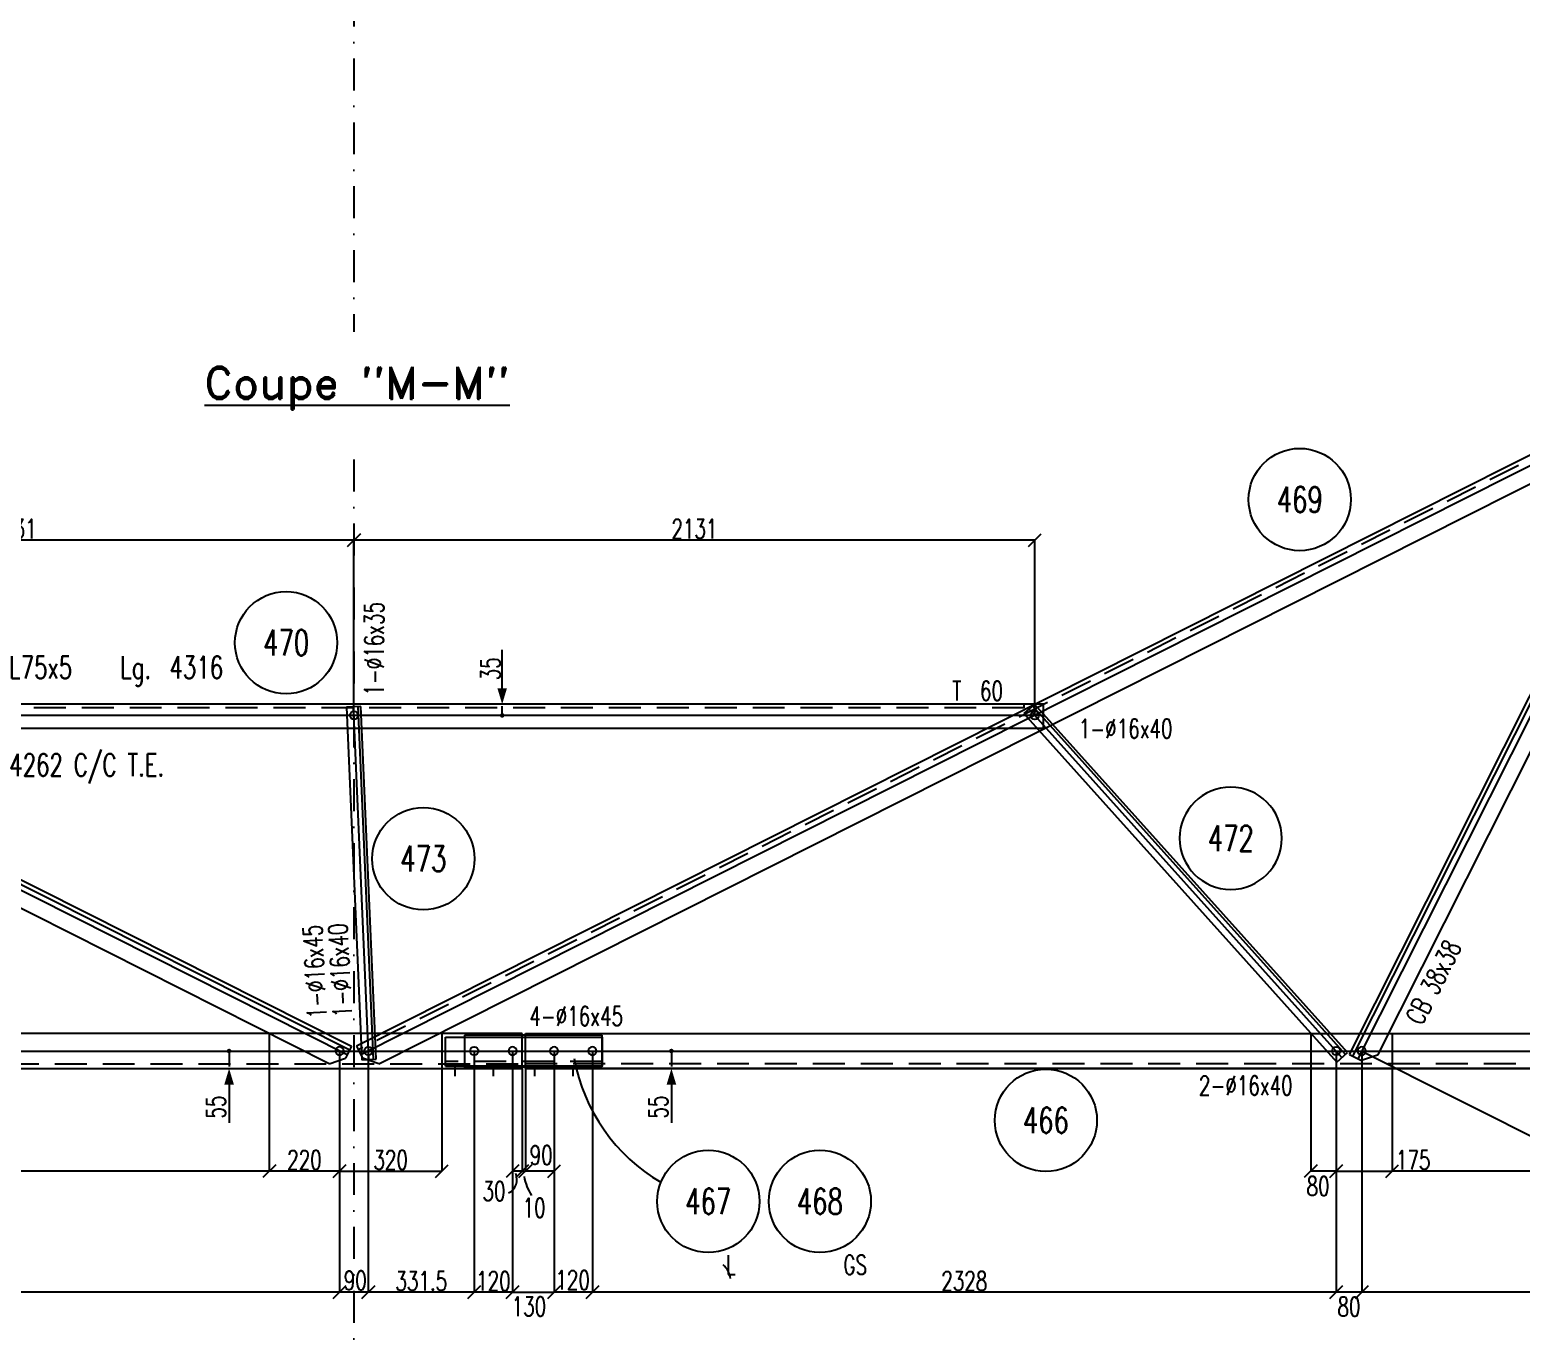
# Model space of a CAD drawing. Extents: x 554281 to 570501, y -61245 to -49765.
# Drawn here: x 559940 to 564608, y -58688 to -54591 of the extents above; entities that cross this region are included whole.
import ezdxf
from ezdxf.enums import TextEntityAlignment as Align

# ---------------------------------------------------------------- set-up
doc = ezdxf.new("R2010")
doc.units = 0
doc.header["$LTSCALE"] = 200
doc.header["$MEASUREMENT"] = 0
doc.linetypes.add('DASHDOT', pattern=[1, 0.5, -0.25, 0, -0.25])
doc.linetypes.add('DASHED', pattern=[0.75, 0.5, -0.25])
doc.layers.get('0').update_dxf_attribs({"linetype": 'CONTINUOUS'})
for name, color, linetype in [('ASSI', 6, 'CONTINUOUS'), ('BOLLINI_1', 7, 'CONTINUOUS'), ('FORI', 2, 'CONTINUOUS'), ('LINEA_ANG', 2, 'CONTINUOUS'), ('LINEE_PIASTRE', 2, 'CONTINUOUS'), ('LM', 7, 'CONTINUOUS'), ('LS', 7, 'CONTINUOUS'), ('MZ', 6, 'DASHDOT'), ('PIASTRE', 5, 'CONTINUOUS'), ('QT_MAL', 7, 'CONTINUOUS'), ('QT_MPR', 7, 'CONTINUOUS'), ('TRAT-Y', 7, 'DASHED')]:
    doc.layers.add(name, color=color, linetype=linetype)
doc.styles.add('QUOTE', font='ROMANS8.SHX', dxfattribs={"width": 0.7})
doc.styles.add('RD', font='ROMAND8.SHX', dxfattribs={"width": 0.7})
doc.styles.add('RQL', font='ROMANS8.SHX', dxfattribs={"width": 0.7})
doc.styles.add('RS', font='ROMANS8.shx', dxfattribs={"width": 0.7})
doc.styles.get("Standard").update_dxf_attribs({"font": 'ROMANS8.SHX', "width": 0.7})
doc.dimstyles.new('FRECCE1', dxfattribs={"dimtxt": 60, "dimasz": 6.66, "dimexe": 0, "dimexo": 0, "dimgap": 1, "dimtad": 1, "dimzin": 0, "dimdsep": 46, "dimtxsty": 'RS', "dimblk1": 'QUOTP', "dimblk2": 'QUOTF', "dimsah": 1, "dimcen": 0, "dimclrd": 2, "dimclre": 2, "dimclrt": 7, "dimadec": 0, "dimazin": 0, "dimtfac": 1, "dimtix": 1, "dimtmove": 2, "dimatfit": 3, "dimldrblk": 'QUOTP', "dimfxl": 1, "dimtolj": 1, "dimtzin": 0, "dimarcsym": 0})
doc.dimstyles.new('TRATTO', dxfattribs={"dimscale": 0, "dimtxt": 60, "dimasz": 40, "dimexe": 0, "dimexo": 0, "dimgap": 5, "dimtad": 1, "dimrnd": 0.5, "dimdsep": 46, "dimtxsty": 'RS', "dimblk1": 'OBLIQUE', "dimblk2": 'OBLIQUE', "dimsah": 1, "dimcen": 0.09, "dimclrd": 2, "dimclre": 2, "dimclrt": 7, "dimadec": 0, "dimazin": 0, "dimtfac": 1, "dimtix": 1, "dimtmove": 2, "dimatfit": 3, "dimfxl": 1, "dimtolj": 1, "dimtzin": 0, "dimarcsym": 0})

# ---------------------------------------------------------------- blocks, each defined once
blk = doc.blocks.new('16')
blk.add_circle((0, 0), 1)
blk = doc.blocks.new('ASSE98')
blk.add_line((0, 0), (1, 0))
at = {"color": 7, "style": 'QUOTE', "width": 0.5, "flags": 1}
for tag, p in [('TI', (1.38308, 6.82731)), ('DI_S', (1.38308, 6.42178)), ('D_S', (1.38308, 6.02092)), ('E_S', (1.38308, 5.68065)), ('NFORI', (1.36454, 5.29792)), ('ALAR', (1.36349, 4.93246)), ('FAM', (1.3775, 4.54645)), ('ALA', (1.38308, 4.19257)), ('DISP2', (1.38308, 3.84971)), ('DISP1', (1.38308, 3.50686)), ('PINZAF', (1.38308, 3.164)), ('PINZAI', (1.38308, 2.82114)), ('TRP', (1.38308, 2.47829)), ('NP', (1.38308, 2.13543)), ('SV', (1.38308, 1.79257)), ('PESO', (1.38308, 1.44971)), ('QUA', (1.38308, 1.10686)), ('LUN', (1.38308, 0.764)), ('PROF', (1.38308, 0.42114)), ('POS', (1.38308, 0.07829))]:
    blk.add_attdef(tag, p, '', height=0.2, dxfattribs=at)
at = {"color": 7, "flags": 1}
for tag, p in [('LAV1', (3.07431, 6.82847)), ('LAV2', (3.07431, 6.49513)), ('LAV3', (3.07431, 6.1618)), ('LAV4', (3.07431, 5.82847)), ('LAV5', (3.07431, 5.49513)), ('LAV6', (3.07431, 5.1618)), ('LAV7', (3.07431, 4.82847)), ('LAV8', (3.07431, 4.49513)), ('LAV9', (3.07431, 4.1618)), ('LAV10', (3.07431, 3.82847))]:
    blk.add_attdef(tag, p, '', height=0.2, dxfattribs=at)
blk = doc.blocks.new('MRKR_98')
blk.add_point((0, 0))
at = {"color": 7, "style": 'QUOTE', "width": 0.5, "flags": 1}
for tag, p in [('TI', (3.73, 6.83)), ('AUX2', (3.71, 4.93)), ('NFORI', (3.72, 5.3)), ('DI_S', (3.73, 6.42)), ('D_S', (3.73, 6.02)), ('E_S', (3.73, 5.68)), ('FAM', (3.73, 4.55)), ('AUX1', (3.73, 4.19)), ('COMMESSA', (3.73, 3.85)), ('MD', (3.73, 3.51)), ('MP', (3.73, 3.16)), ('LARGHEZZA', (3.73, 2.82)), ('SPESSORE', (3.73, 2.48)), ('NP', (3.73, 2.14)), ('SV', (3.73, 1.79)), ('PESO', (3.73, 1.45)), ('QUA', (3.73, 1.11)), ('LUN', (3.73, 0.76)), ('PROF', (3.73, 0.42)), ('POS', (3.73, 0.08))]:
    blk.add_attdef(tag, p, '', height=0.2, dxfattribs=at)
at = {"color": 7, "flags": 1}
for tag, p in [('LAV1', (5.26, 6.88)), ('LAV2', (5.26, 6.55)), ('LAV3', (5.26, 6.21)), ('LAV4', (5.26, 5.88)), ('LAV5', (5.26, 5.55)), ('LAV6', (5.26, 5.21)), ('LAV7', (5.26, 4.88)), ('LAV8', (5.26, 4.55)), ('LAV9', (5.26, 4.21)), ('LAV10', (5.26, 3.88))]:
    blk.add_attdef(tag, p, '', height=0.2, dxfattribs=at)
blk = doc.blocks.new('QUOTP')
at = {"layer": 'ASSI', "color": 2, "const_width": 1.07}
blk.add_lwpolyline([(-0.53, 0, 1), (0.53, 0, 1)], format="xyb", close=True, dxfattribs=at)
blk = doc.blocks.new('QUOTF')
at = {"layer": 'LS', "color": 2}
blk.add_line((7.5, 0), (25.5, 0), dxfattribs=at)
blk.add_solid([(7.5, 2.25), (0, 0), (7.5, -2.25)], dxfattribs=at)
blk = doc.blocks.new('*D14')
at = {"layer": 'QT_MAL', "color": 2, "lineweight": -2, "transparency": 16777216}
blk.add_line((561948, -57792.9), (561948, -57834.6), dxfattribs=at)
at = {"layer": 'QT_MAL', "color": 2, "lineweight": -2, "transparency": 16777216, "xscale": 6.66, "yscale": 6.66, "zscale": 6.66}
for name, p, rotation in [('QUOTP', (561948, -57786.3), 90), ('QUOTF', (561948, -57841.3), 270)]:
    blk.add_blockref(name, p, dxfattribs=dict(at, rotation=rotation))
at = {"layer": 'QT_MAL', "color": 7, "transparency": 16777216, "insert": (561906.9, -57961.7), "char_height": 60, "attachment_point": 5, "rotation": 90, "style": 'RS'}
blk.add_mtext('\\A1;55', dxfattribs=at)
blk = doc.blocks.new('*D31')
at = {"layer": 'QT_MAL', "color": 2, "lineweight": -2, "transparency": 16777216}
blk.add_line((560563.5, -57792.9), (560563.5, -57834.6), dxfattribs=at)
at = {"layer": 'QT_MAL', "color": 2, "lineweight": -2, "transparency": 16777216, "xscale": 6.66, "yscale": 6.66, "zscale": 6.66}
for name, p, rotation in [('QUOTP', (560563.5, -57786.3), 90), ('QUOTF', (560563.5, -57841.3), 270)]:
    blk.add_blockref(name, p, dxfattribs=dict(at, rotation=rotation))
at = {"layer": 'QT_MAL', "color": 7, "transparency": 16777216, "insert": (560522.4, -57961.7), "char_height": 60, "attachment_point": 5, "rotation": 90, "style": 'RS'}
blk.add_mtext('\\A1;55', dxfattribs=at)
blk = doc.blocks.new('_OBLIQUE')
at = {"color": 0, "linetype": 'ByBlock'}
blk.add_line((-0.5, -0.5), (0.5, 0.5), dxfattribs=at)
blk = doc.blocks.new('*D32')
at = {"layer": 'QT_MPR', "color": 2, "lineweight": -2, "transparency": 16777216}
for p, q in [((561330.8, -57786.3), (561330.8, -58541)), ((561450.8, -57786.3), (561450.8, -58541)), ((561450.8, -58541), (561330.8, -58541))]:
    blk.add_line(p, q, dxfattribs=at)
at = {"layer": 'QT_MPR', "color": 2, "lineweight": -2, "transparency": 16777216, "xscale": 40, "yscale": 40, "zscale": 40, "rotation": 180}
blk.add_blockref('_OBLIQUE', (561330.8, -58541), dxfattribs=at)
at = {"layer": 'QT_MPR', "color": 2, "lineweight": -2, "transparency": 16777216, "xscale": 40, "yscale": 40, "zscale": 40}
blk.add_blockref('_OBLIQUE', (561450.8, -58541), dxfattribs=at)
at = {"layer": 'QT_MPR', "color": 7, "transparency": 16777216, "insert": (561390.8, -58506), "char_height": 60, "attachment_point": 5, "style": 'RS'}
blk.add_mtext('\\A1;120', dxfattribs=at)
blk = doc.blocks.new('*D33')
at = {"layer": 'QT_MPR', "color": 2, "lineweight": -2, "transparency": 16777216}
for p, q in [((560999.3, -57786.3), (560999.3, -58541)), ((561330.8, -57786.3), (561330.8, -58541)), ((561330.8, -58541), (560999.3, -58541))]:
    blk.add_line(p, q, dxfattribs=at)
at = {"layer": 'QT_MPR', "color": 2, "lineweight": -2, "transparency": 16777216, "xscale": 40, "yscale": 40, "zscale": 40, "rotation": 180}
blk.add_blockref('_OBLIQUE', (560999.3, -58541), dxfattribs=at)
at = {"layer": 'QT_MPR', "color": 2, "lineweight": -2, "transparency": 16777216, "xscale": 40, "yscale": 40, "zscale": 40}
blk.add_blockref('_OBLIQUE', (561330.8, -58541), dxfattribs=at)
at = {"layer": 'QT_MPR', "color": 7, "transparency": 16777216, "insert": (561165.1, -58506), "char_height": 60, "attachment_point": 5, "style": 'RS'}
blk.add_mtext('\\A1;331.5', dxfattribs=at)
blk = doc.blocks.new('*D34')
at = {"layer": 'QT_MPR', "color": 2, "lineweight": -2, "transparency": 16777216}
for p, q in [((560909.3, -57786.3), (560909.3, -58541)), ((560999.3, -57786.3), (560999.3, -58541)), ((560999.3, -58541), (560909.3, -58541))]:
    blk.add_line(p, q, dxfattribs=at)
at = {"layer": 'QT_MPR', "color": 2, "lineweight": -2, "transparency": 16777216, "xscale": 40, "yscale": 40, "zscale": 40, "rotation": 180}
blk.add_blockref('_OBLIQUE', (560909.3, -58541), dxfattribs=at)
at = {"layer": 'QT_MPR', "color": 2, "lineweight": -2, "transparency": 16777216, "xscale": 40, "yscale": 40, "zscale": 40}
blk.add_blockref('_OBLIQUE', (560999.3, -58541), dxfattribs=at)
at = {"layer": 'QT_MPR', "color": 7, "transparency": 16777216, "insert": (560958.4, -58503.9), "char_height": 60, "attachment_point": 5, "style": 'RS'}
blk.add_mtext('\\A1;90', dxfattribs=at)
blk = doc.blocks.new('*D35')
at = {"layer": 'QT_MPR', "color": 2, "lineweight": -2, "transparency": 16777216}
for p, q in [((557879.7, -57786.3), (557879.7, -58541)), ((560909.3, -57786.3), (560909.3, -58541)), ((560909.3, -58541), (557879.7, -58541))]:
    blk.add_line(p, q, dxfattribs=at)
at = {"layer": 'QT_MPR', "color": 2, "lineweight": -2, "transparency": 16777216, "xscale": 40, "yscale": 40, "zscale": 40, "rotation": 180}
blk.add_blockref('_OBLIQUE', (557879.7, -58541), dxfattribs=at)
at = {"layer": 'QT_MPR', "color": 2, "lineweight": -2, "transparency": 16777216, "xscale": 40, "yscale": 40, "zscale": 40}
blk.add_blockref('_OBLIQUE', (560909.3, -58541), dxfattribs=at)
at = {"layer": 'QT_MPR', "color": 7, "transparency": 16777216, "insert": (559394.5, -58506), "char_height": 60, "attachment_point": 5, "style": 'RS'}
blk.add_mtext('\\A1;3029.5', dxfattribs=at)
blk = doc.blocks.new('*D37')
at = {"layer": 'QT_MPR', "color": 2, "lineweight": -2, "transparency": 16777216}
for p, q in [((561450.8, -57786.3), (561450.8, -58162.1)), ((561480.8, -57841.3), (561480.8, -58162.1)), ((561480.8, -58162.1), (561450.8, -58162.1))]:
    blk.add_line(p, q, dxfattribs=at)
at = {"layer": 'QT_MPR', "color": 2, "lineweight": -2, "transparency": 16777216, "xscale": 40, "yscale": 40, "zscale": 40, "rotation": 180}
blk.add_blockref('_OBLIQUE', (561450.8, -58162.1), dxfattribs=at)
at = {"layer": 'QT_MPR', "color": 2, "lineweight": -2, "transparency": 16777216, "xscale": 40, "yscale": 40, "zscale": 40}
blk.add_blockref('_OBLIQUE', (561480.8, -58162.1), dxfattribs=at)
at = {"layer": 'QT_MPR', "color": 7, "transparency": 16777216, "insert": (561392.6, -58224.8), "char_height": 60, "attachment_point": 5, "style": 'RS'}
blk.add_mtext('\\A1;30', dxfattribs=at)
blk = doc.blocks.new('*D39')
at = {"layer": 'QT_MPR', "color": 2, "lineweight": -2, "transparency": 16777216}
for p, q in [((564109, -57786.3), (564109, -58541)), ((567208.4, -57786.3), (567208.4, -58541)), ((567208.4, -58541), (564109, -58541))]:
    blk.add_line(p, q, dxfattribs=at)
at = {"layer": 'QT_MPR', "color": 2, "lineweight": -2, "transparency": 16777216, "xscale": 40, "yscale": 40, "zscale": 40, "rotation": 180}
blk.add_blockref('_OBLIQUE', (564109, -58541), dxfattribs=at)
at = {"layer": 'QT_MPR', "color": 2, "lineweight": -2, "transparency": 16777216, "xscale": 40, "yscale": 40, "zscale": 40}
blk.add_blockref('_OBLIQUE', (567208.4, -58541), dxfattribs=at)
at = {"layer": 'QT_MPR', "color": 7, "transparency": 16777216, "insert": (565658.7, -58506), "char_height": 60, "attachment_point": 5, "style": 'RS'}
blk.add_mtext('\\A1;3099.5', dxfattribs=at)
blk = doc.blocks.new('*D40')
at = {"layer": 'QT_MPR', "color": 2, "lineweight": -2, "transparency": 16777216}
for p, q in [((564029, -57786.3), (564029, -58541)), ((564109, -57786.3), (564109, -58541)), ((564109, -58541), (564029, -58541))]:
    blk.add_line(p, q, dxfattribs=at)
at = {"layer": 'QT_MPR', "color": 2, "lineweight": -2, "transparency": 16777216, "xscale": 40, "yscale": 40, "zscale": 40, "rotation": 180}
blk.add_blockref('_OBLIQUE', (564029, -58541), dxfattribs=at)
at = {"layer": 'QT_MPR', "color": 2, "lineweight": -2, "transparency": 16777216, "xscale": 40, "yscale": 40, "zscale": 40}
blk.add_blockref('_OBLIQUE', (564109, -58541), dxfattribs=at)
at = {"layer": 'QT_MPR', "color": 7, "transparency": 16777216, "insert": (564069, -58586.2), "char_height": 60, "attachment_point": 5, "style": 'RS'}
blk.add_mtext('\\A1;80', dxfattribs=at)
blk = doc.blocks.new('*D41')
at = {"layer": 'QT_MPR', "color": 2, "lineweight": -2, "transparency": 16777216}
for p, q in [((561700.8, -57786.3), (561700.8, -58541)), ((564029, -57786.3), (564029, -58541)), ((564029, -58541), (561700.8, -58541))]:
    blk.add_line(p, q, dxfattribs=at)
at = {"layer": 'QT_MPR', "color": 2, "lineweight": -2, "transparency": 16777216, "xscale": 40, "yscale": 40, "zscale": 40, "rotation": 180}
blk.add_blockref('_OBLIQUE', (561700.8, -58541), dxfattribs=at)
at = {"layer": 'QT_MPR', "color": 2, "lineweight": -2, "transparency": 16777216, "xscale": 40, "yscale": 40, "zscale": 40}
blk.add_blockref('_OBLIQUE', (564029, -58541), dxfattribs=at)
at = {"layer": 'QT_MPR', "color": 7, "transparency": 16777216, "insert": (562864.9, -58506), "char_height": 60, "attachment_point": 5, "style": 'RS'}
blk.add_mtext('\\A1;2328', dxfattribs=at)
blk = doc.blocks.new('*D42')
at = {"layer": 'QT_MPR', "color": 2, "lineweight": -2, "transparency": 16777216}
for p, q in [((561580.8, -57786.3), (561580.8, -58541)), ((561700.8, -57786.3), (561700.8, -58541)), ((561700.8, -58541), (561580.8, -58541))]:
    blk.add_line(p, q, dxfattribs=at)
at = {"layer": 'QT_MPR', "color": 2, "lineweight": -2, "transparency": 16777216, "xscale": 40, "yscale": 40, "zscale": 40, "rotation": 180}
blk.add_blockref('_OBLIQUE', (561580.8, -58541), dxfattribs=at)
at = {"layer": 'QT_MPR', "color": 2, "lineweight": -2, "transparency": 16777216, "xscale": 40, "yscale": 40, "zscale": 40}
blk.add_blockref('_OBLIQUE', (561700.8, -58541), dxfattribs=at)
at = {"layer": 'QT_MPR', "color": 7, "transparency": 16777216, "insert": (561639, -58502.9), "char_height": 60, "attachment_point": 5, "style": 'RS'}
blk.add_mtext('\\A1;120', dxfattribs=at)
blk = doc.blocks.new('*D44')
at = {"layer": 'QT_MPR', "color": 2, "lineweight": -2, "transparency": 16777216}
for p, q in [((561580.8, -57786.3), (561580.8, -58162.1)), ((561490.8, -57841.3), (561490.8, -58162.1)), ((561580.8, -58162.1), (561490.8, -58162.1))]:
    blk.add_line(p, q, dxfattribs=at)
at = {"layer": 'QT_MPR', "color": 2, "lineweight": -2, "transparency": 16777216, "xscale": 40, "yscale": 40, "zscale": 40, "rotation": 180}
blk.add_blockref('_OBLIQUE', (561490.8, -58162.1), dxfattribs=at)
at = {"layer": 'QT_MPR', "color": 2, "lineweight": -2, "transparency": 16777216, "xscale": 40, "yscale": 40, "zscale": 40}
blk.add_blockref('_OBLIQUE', (561580.8, -58162.1), dxfattribs=at)
at = {"layer": 'QT_MPR', "color": 7, "transparency": 16777216, "insert": (561540.4, -58111.8), "char_height": 60, "attachment_point": 5, "style": 'RS'}
blk.add_mtext('\\A1;90', dxfattribs=at)
blk = doc.blocks.new('*D55')
at = {"layer": 'LS', "color": 2, "lineweight": -2, "transparency": 16777216}
for p, q in [((561480.8, -57841.3), (561480.8, -58162.1)), ((561490.8, -57841.3), (561490.8, -58162.1)), ((561480.8, -58162.1), (561490.8, -58162.1))]:
    blk.add_line(p, q, dxfattribs=at)
at = {"layer": 'LS', "color": 2, "lineweight": -2, "transparency": 16777216, "xscale": 40, "yscale": 40, "zscale": 40, "rotation": 180}
blk.add_blockref('_OBLIQUE', (561480.8, -58162.1), dxfattribs=at)
at = {"layer": 'LS', "color": 2, "lineweight": -2, "transparency": 16777216, "xscale": 40, "yscale": 40, "zscale": 40}
blk.add_blockref('_OBLIQUE', (561490.8, -58162.1), dxfattribs=at)
at = {"layer": 'LS', "color": 7, "transparency": 16777216, "insert": (561518.2, -58276.8), "char_height": 60, "attachment_point": 5, "style": 'RS'}
blk.add_mtext('\\A1;10', dxfattribs=at)
blk = doc.blocks.new('*D56')
at = {"layer": 'LS', "color": 2, "lineweight": -2, "transparency": 16777216}
for p, q in [((561450.8, -57786.3), (561450.8, -58541)), ((561580.8, -57786.3), (561580.8, -58541)), ((561450.8, -58541), (561580.8, -58541))]:
    blk.add_line(p, q, dxfattribs=at)
at = {"layer": 'LS', "color": 2, "lineweight": -2, "transparency": 16777216, "xscale": 40, "yscale": 40, "zscale": 40, "rotation": 180}
blk.add_blockref('_OBLIQUE', (561450.8, -58541), dxfattribs=at)
at = {"layer": 'LS', "color": 2, "lineweight": -2, "transparency": 16777216, "xscale": 40, "yscale": 40, "zscale": 40}
blk.add_blockref('_OBLIQUE', (561580.8, -58541), dxfattribs=at)
at = {"layer": 'LS', "color": 7, "transparency": 16777216, "insert": (561501.9, -58585.8), "char_height": 60, "attachment_point": 5, "style": 'RS'}
blk.add_mtext('\\A1;130', dxfattribs=at)
blk = doc.blocks.new('*D71')
at = {"layer": 'QT_MPR', "color": 2, "lineweight": -2, "transparency": 16777216}
for p, q in [((565179.9, -55703.8), (565808.4, -56020.2)), ((565808.4, -56020.2), (564755.4, -58111.7)), ((564109, -57786.3), (564755.4, -58111.7))]:
    blk.add_line(p, q, dxfattribs=at)
at = {"layer": 'QT_MPR', "color": 2, "lineweight": -2, "transparency": 16777216, "xscale": 40, "yscale": 40, "zscale": 40}
for p, rotation in [((565808.4, -56020.2), 63.27508851931593), ((564755.4, -58111.7), 243.2750885193159)]:
    blk.add_blockref('_OBLIQUE', p, dxfattribs=dict(at, rotation=rotation))
at = {"layer": 'QT_MPR', "color": 7, "transparency": 16777216, "insert": (565250.7, -57050.2), "char_height": 60, "attachment_point": 5, "rotation": 63.2751, "style": 'RS'}
blk.add_mtext('\\A1;2341.5', dxfattribs=at)
blk = doc.blocks.new('xxx')
blk.add_circle((0, 0), 8)
at = {"color": 3, "style": 'RQL', "width": 0.7}
blk.add_attdef('POS', text='', height=4, dxfattribs=at).set_placement((0, 0), align=Align.MIDDLE)
at = {"color": 3, "style": 'RQL', "width": 0.7, "flags": 1}
blk.add_attdef('POS1', (-0.39, -5.42), '', height=2, dxfattribs=at)
at = {"style": 'RQL', "width": 0.7, "flags": 1}
blk.add_attdef('TIPO', (-0.39, -8.66), '', height=2, dxfattribs=at)
blk = doc.blocks.new('*D98')
at = {"layer": 'LS', "color": 2, "lineweight": -2, "transparency": 16777216}
for p, q in [((560689.4, -57731.3), (560689.4, -58162.1)), ((560909.3, -57786.3), (560909.3, -58162.1)), ((560909.3, -58162.1), (560689.4, -58162.1))]:
    blk.add_line(p, q, dxfattribs=at)
at = {"layer": 'LS', "color": 2, "lineweight": -2, "transparency": 16777216, "xscale": 40, "yscale": 40, "zscale": 40, "rotation": 180}
blk.add_blockref('_OBLIQUE', (560689.4, -58162.1), dxfattribs=at)
at = {"layer": 'LS', "color": 2, "lineweight": -2, "transparency": 16777216, "xscale": 40, "yscale": 40, "zscale": 40}
blk.add_blockref('_OBLIQUE', (560909.3, -58162.1), dxfattribs=at)
at = {"layer": 'LS', "color": 7, "transparency": 16777216, "insert": (560799.4, -58127.1), "char_height": 60, "attachment_point": 5, "style": 'RS'}
blk.add_mtext('\\A1;220', dxfattribs=at)
blk = doc.blocks.new('*D99')
at = {"layer": 'LS', "color": 2, "lineweight": -2, "transparency": 16777216}
for p, q in [((561229.3, -57731.3), (561229.3, -58162.1)), ((560909.3, -57786.3), (560909.3, -58162.1)), ((560909.3, -58162.1), (561229.3, -58162.1))]:
    blk.add_line(p, q, dxfattribs=at)
at = {"layer": 'LS', "color": 2, "lineweight": -2, "transparency": 16777216, "xscale": 40, "yscale": 40, "zscale": 40, "rotation": 180}
blk.add_blockref('_OBLIQUE', (560909.3, -58162.1), dxfattribs=at)
at = {"layer": 'LS', "color": 2, "lineweight": -2, "transparency": 16777216, "xscale": 40, "yscale": 40, "zscale": 40}
blk.add_blockref('_OBLIQUE', (561229.3, -58162.1), dxfattribs=at)
at = {"layer": 'LS', "color": 7, "transparency": 16777216, "insert": (561069.3, -58127.1), "char_height": 60, "attachment_point": 5, "style": 'RS'}
blk.add_mtext('\\A1;320', dxfattribs=at)
blk = doc.blocks.new('*D100')
at = {"layer": 'LS', "color": 2, "lineweight": -2, "transparency": 16777216}
for p, q in [((563949, -57731.3), (563949, -58162.1)), ((564029, -57786.3), (564029, -58162.1)), ((564029, -58162.1), (563949, -58162.1))]:
    blk.add_line(p, q, dxfattribs=at)
at = {"layer": 'LS', "color": 2, "lineweight": -2, "transparency": 16777216, "xscale": 40, "yscale": 40, "zscale": 40, "rotation": 180}
blk.add_blockref('_OBLIQUE', (563949, -58162.1), dxfattribs=at)
at = {"layer": 'LS', "color": 2, "lineweight": -2, "transparency": 16777216, "xscale": 40, "yscale": 40, "zscale": 40}
blk.add_blockref('_OBLIQUE', (564029, -58162.1), dxfattribs=at)
at = {"layer": 'LS', "color": 7, "transparency": 16777216, "insert": (563972.2, -58208.8), "char_height": 60, "attachment_point": 5, "style": 'RS'}
blk.add_mtext('\\A1;80', dxfattribs=at)
blk = doc.blocks.new('*D101')
at = {"layer": 'LS', "color": 2, "lineweight": -2, "transparency": 16777216}
for p, q in [((564204.2, -57731.3), (564204.2, -58162.1)), ((564029, -57786.3), (564029, -58162.1)), ((564029, -58162.1), (564204.2, -58162.1))]:
    blk.add_line(p, q, dxfattribs=at)
at = {"layer": 'LS', "color": 2, "lineweight": -2, "transparency": 16777216, "xscale": 40, "yscale": 40, "zscale": 40, "rotation": 180}
blk.add_blockref('_OBLIQUE', (564029, -58162.1), dxfattribs=at)
at = {"layer": 'LS', "color": 2, "lineweight": -2, "transparency": 16777216, "xscale": 40, "yscale": 40, "zscale": 40}
blk.add_blockref('_OBLIQUE', (564204.2, -58162.1), dxfattribs=at)
at = {"layer": 'LS', "color": 7, "transparency": 16777216, "insert": (564269.9, -58127.1), "char_height": 60, "attachment_point": 5, "style": 'RS'}
blk.add_mtext('\\A1;175', dxfattribs=at)
blk = doc.blocks.new('*D117')
at = {"layer": 'QT_MPR', "color": 2, "lineweight": -2, "transparency": 16777216}
for p, q in [((560954.3, -56736), (560954.3, -56187.5)), ((563085.4, -56187.5), (560954.3, -56187.5)), ((563085.4, -56736), (563085.4, -56187.5))]:
    blk.add_line(p, q, dxfattribs=at)
at = {"layer": 'QT_MPR', "color": 2, "lineweight": -2, "transparency": 16777216, "xscale": 40, "yscale": 40, "zscale": 40, "rotation": 180}
blk.add_blockref('_OBLIQUE', (560954.3, -56187.5), dxfattribs=at)
at = {"layer": 'QT_MPR', "color": 2, "lineweight": -2, "transparency": 16777216, "xscale": 40, "yscale": 40, "zscale": 40}
blk.add_blockref('_OBLIQUE', (563085.4, -56187.5), dxfattribs=at)
at = {"layer": 'QT_MPR', "color": 7, "transparency": 16777216, "insert": (562019.9, -56152.5), "char_height": 60, "attachment_point": 5, "style": 'RS'}
blk.add_mtext('\\A1;2131', dxfattribs=at)
blk = doc.blocks.new('*D118')
at = {"layer": 'QT_MPR', "color": 2, "lineweight": -2, "transparency": 16777216}
for p, q in [((558823.3, -56736), (558823.3, -56187.5)), ((560954.3, -56187.5), (558823.3, -56187.5)), ((560954.3, -56736), (560954.3, -56187.5))]:
    blk.add_line(p, q, dxfattribs=at)
at = {"layer": 'QT_MPR', "color": 2, "lineweight": -2, "transparency": 16777216, "xscale": 40, "yscale": 40, "zscale": 40, "rotation": 180}
blk.add_blockref('_OBLIQUE', (558823.3, -56187.5), dxfattribs=at)
at = {"layer": 'QT_MPR', "color": 2, "lineweight": -2, "transparency": 16777216, "xscale": 40, "yscale": 40, "zscale": 40}
blk.add_blockref('_OBLIQUE', (560954.3, -56187.5), dxfattribs=at)
at = {"layer": 'QT_MPR', "color": 7, "transparency": 16777216, "insert": (559888.8, -56152.5), "char_height": 60, "attachment_point": 5, "style": 'RS'}
blk.add_mtext('\\A1;2131', dxfattribs=at)
blk = doc.blocks.new('*D119')
at = {"layer": 'QT_MAL', "color": 2, "lineweight": -2, "transparency": 16777216}
blk.add_line((561418.3, -56729.3), (561418.3, -56707.6), dxfattribs=at)
at = {"layer": 'QT_MAL', "color": 2, "lineweight": -2, "transparency": 16777216, "xscale": 6.66, "yscale": 6.66, "zscale": 6.66}
for name, p, rotation in [('QUOTF', (561418.3, -56701), 90), ('QUOTP', (561418.3, -56736), 270)]:
    blk.add_blockref(name, p, dxfattribs=dict(at, rotation=rotation))
at = {"layer": 'QT_MAL', "color": 7, "transparency": 16777216, "insert": (561381.9, -56590.4), "char_height": 60, "attachment_point": 5, "rotation": 90, "style": 'RS'}
blk.add_mtext('\\A1;35', dxfattribs=at)
blk = doc.blocks.new('bull')
at = {"style": 'RS', "width": 0.7, "flags": 1}
for tag, p in [('NN', (-12.25, 0)), ('DIAMETRO', (0, -4.86)), ('SERRAGGIO', (0, -9.71)), ('LUNGHEZZA', (0, -14.57)), ('NB', (0, -19.43)), ('TIPO', (0, -24.12)), ('EL', (-0.14, -29))]:
    blk.add_attdef(tag, p, '', height=3, dxfattribs=at)
at = {"style": 'RS', "width": 0.7}
blk.add_attdef('BULLONE', (0, 0), '', height=3, dxfattribs=at)

msp = doc.modelspace()

# ---------------------------------------------------------------- linework, layer by layer
at = {"layer": 'LINEA_ANG'}
for p, q in [((564070.074, -57796.884), (567247.706, -51485.703)), ((567302.071, -51555.62), (564158.617, -57798.92)), ((554635.616, -54593.9), (560946.797, -57771.533)), ((567273.058, -54593.9), (560961.877, -57771.533)), ((560876.88, -57825.898), (554633.58, -54682.443)), ((561031.794, -57825.898), (567275.094, -54682.443)), ((563112.377, -56700.954), (558796.377, -56700.954)), ((560976.171, -56708.263), (560931.213, -56710.189)), ((560931.213, -56710.189), (560978.513, -57814.177)), ((561023.471, -57812.25), (560976.171, -56708.263)), ((563084.405, -56700.457), (563050.93, -56730.531)), ((563052.377, -56712.454), (563052.377, -56700.954)), ((564064.165, -57790.973), (563084.405, -56700.457)), ((563112.377, -56775.954), (563112.377, -56700.954)), ((563050.93, -56730.531), (564030.691, -57821.047)), ((558796.377, -56775.954), (563112.377, -56775.954)), ((561480.833, -57731.26), (554712.833, -57731.26)), ((561240.833, -57833.26), (561240.833, -57743.26)), ((561240.833, -57743.26), (561730.833, -57743.26)), ((561480.833, -57841.26), (561480.833, -57731.26)), ((561490.833, -57841.26), (561490.833, -57731.26)), ((561490.833, -57731.26), (567195.833, -57731.26)), ((561730.833, -57743.26), (561730.833, -57833.26)), ((560946.797, -57771.533), (560927.909, -57809.046)), ((560961.877, -57771.533), (560980.764, -57809.046)), ((564030.691, -57821.047), (564064.165, -57790.973)), ((560876.88, -57825.898), (560927.909, -57809.046)), ((560978.513, -57814.177), (561023.471, -57812.25)), ((561031.794, -57825.898), (560980.764, -57809.046)), ((561730.833, -57833.26), (561240.833, -57833.26)), ((564070.074, -57796.884), (564107.587, -57815.772)), ((564158.617, -57798.92), (564107.587, -57815.772)), ((554617.833, -57841.26), (561480.833, -57841.26)), ((567290.833, -57841.26), (561490.833, -57841.26))]:
    msp.add_line(p, q, dxfattribs=at)
at = {"layer": 'LINEA_ANG', "color": 2}
for p, q in [((564081.239, -57802.505), (567258.871, -51491.324)), ((554629.994, -54605.065), (560941.176, -57782.697)), ((561014.979, -57812.614), (560967.679, -56708.627)), ((564057.842, -57796.653), (563078.082, -56706.137))]:
    msp.add_line(p, q, dxfattribs=at)
at = {"layer": 'LINEE_PIASTRE'}
for p, q in [((561730.833, -57736.26), (561300.833, -57736.26)), ((561300.833, -57736.26), (561300.833, -57836.26)), ((561730.833, -57836.26), (561730.833, -57736.26)), ((561300.833, -57836.26), (561730.833, -57836.26))]:
    msp.add_line(p, q, dxfattribs=at)
at = {"layer": 'LS', "color": 6}
for p, q in [((557376.947, -57786.26), (567208.407, -57786.26)), ((561270.833, -57865.26), (561270.833, -57833.26)), ((561390.833, -57865.26), (561390.833, -57833.26)), ((561520.833, -57865.26), (561520.833, -57833.26)), ((561640.833, -57865.26), (561640.833, -57833.26))]:
    msp.add_line(p, q, dxfattribs=at)
at = {"layer": 'LS', "color": 2}
for p, q in [((560689.416, -58162.057), (557969.651, -58162.057)), ((567076.034, -58162.057), (564204.183, -58162.057))]:
    msp.add_line(p, q, dxfattribs=at)
at = {"layer": 'LS', "color": 6}
for centre, radius, start, end in [((562198.4, -57709.84), 563.468, 190.24501, 239.815596), ((561417.762, -58188.2), 46.835, 295.820588, 23.637569), ((561654.563, -58147.351), 170.752, 190.825296, 212.226351), ((562059.14, -58509.93), 74.939, 9.12939, 47.162305)]:
    msp.add_arc(centre, radius, start, end, dxfattribs=at)
at = {"layer": 'MZ'}
for p, q in [((560954.337, -50278.094), (560954.337, -55535.394)), ((560954.337, -55935.641), (560954.337, -59766.31))]:
    msp.add_line(p, q, dxfattribs=at)
at = {"layer": 'TRAT-Y'}
for p, q in [((567278.679, -54605.065), (560967.498, -57782.697)), ((563052.377, -56712.454), (558796.377, -56712.454)), ((554617.833, -57826.26), (561480.833, -57826.26)), ((561730.833, -57819.26), (561240.833, -57819.26)), ((567290.833, -57826.26), (561490.833, -57826.26))]:
    msp.add_line(p, q, dxfattribs=at)

# ---------------------------------------------------------------- block references
at = {"layer": 'ASSI'}
ref = msp.add_blockref('ASSE98', (567274.501, -51499.194), dxfattribs=dict(at, xscale=7065.999999999999, zscale=7065.999999999999, rotation=243.2750885193159))
ref.add_attrib('PROF', 'L80x6', (565604.747, -54563.136), dxfattribs={"layer": '0', "color": 2, "height": 70, "rotation": 63.275089, "style": 'QUOTE', "width": 0.7})
ref.add_attrib('LUN', '7066', (565828.851, -54118.036), dxfattribs={"layer": '0', "color": 2, "height": 70, "rotation": 63.275089, "style": 'QUOTE', "width": 0.7})
ref.add_attrib('PESO', '7012 C/C T.E.', (565881.631, -54702.545), dxfattribs={"layer": '0', "color": 2, "height": 70, "rotation": 63.275089, "style": 'QUOTE', "width": 0.7})
ref.add_attrib('SV', 'Lg.', (565759.536, -54255.705), dxfattribs={"layer": '0', "color": 2, "height": 70, "rotation": 63.275089, "style": 'QUOTE', "width": 0.7})
ref.add_attrib('LAV1', 'CB 38x38', (567064.046, -52179.346), dxfattribs={"layer": '0', "color": 7, "height": 60, "rotation": 63.275089, "width": 0.7})
ref.add_attrib('LAV2', 'CB 38x38', (564297.292, -57708.971), dxfattribs={"layer": '0', "color": 7, "height": 60, "rotation": 63.275089, "width": 0.7})
for p, xscale, zscale, rotation in [((560933.306, -57798.328), 7065.999999999999, 7065.999999999999, 153.2750885193171), ((567286.549, -54620.695), 7065.999999999999, 7065.999999999999, 206.7249114806829), ((561000.493, -57813.235), 1105, 1105, 92.45331810973303)]:
    msp.add_blockref('ASSE98', p, dxfattribs=dict(at, xscale=xscale, zscale=zscale, rotation=rotation))
ref = msp.add_blockref('ASSE98', (563112.377, -56735.954), dxfattribs=dict(at, xscale=4316, rotation=180))
ref.add_attrib('PROF', 'L75x5', (559875.377, -56620.954), dxfattribs={"layer": '0', "color": 2, "height": 70, "style": 'QUOTE', "width": 0.7})
ref.add_attrib('LUN', '4316', (560376.977, -56620.954), dxfattribs={"layer": '0', "color": 2, "height": 70, "style": 'QUOTE', "width": 0.7})
ref.add_attrib('PESO', '4262 C/C T.E.', (559875.377, -56925.954), dxfattribs={"layer": '0', "color": 2, "height": 70, "style": 'QUOTE', "width": 0.7})
ref.add_attrib('SV', 'Lg.', (560222.844, -56620.954), dxfattribs={"layer": '0', "color": 2, "height": 70, "style": 'QUOTE', "width": 0.7})
ref.add_attrib('LAV1', 'T  60', (562827.437, -56689.01), dxfattribs={"layer": '0', "color": 254, "height": 60, "width": 0.7})
at = {"layer": 'ASSI', "xscale": 1466, "rotation": 131.9377054392983}
msp.add_blockref('ASSE98', (564047.056, -57806.344), dxfattribs=at)
at = {"layer": 'ASSI'}
for p, xscale in [((561240.833, -57833.26), 490), ((554617.833, -57841.26), 6863), ((561490.833, -57841.26), 5800)]:
    msp.add_blockref('ASSE98', p, dxfattribs=dict(at, xscale=xscale))
at = {"layer": 'BOLLINI_1'}
for p, xscale, yscale, zscale, values in [((563914.862, -56060.653), 20, 20, 20, {'POS': '469'}), ((560741.906, -56508.788), 20, 20, 20, {'POS': '470'}), ((561171.527, -57184.677), 20, 20, 20, {'POS': '473'}), ((563120.174, -58003.295), 19.99950000006855, 19.99950000006855, 19.99950000006855, {'POS': '466'}), ((562063.423, -58256.903), 20, 20, 20, {'POS': '467'}), ((562412.74, -58256.903), 20, 20, 20, {'POS': '468'})]:
    msp.add_blockref('xxx', p, dxfattribs=dict(at, xscale=xscale, yscale=yscale, zscale=zscale)).add_auto_attribs(values)
ref = msp.add_blockref('xxx', (563698.781, -57120.507), dxfattribs=dict(at, xscale=-19.99950000006855, yscale=19.99950000006855, zscale=19.99950000006855))
ref.add_attrib('POS', '472', dxfattribs={"layer": '0', "color": 3, "height": 79.998, "style": 'RQL', "width": 0.7}).set_placement((563698.781, -57120.507), align=Align.MIDDLE)
at = {"layer": 'FORI', "yscale": 13, "zscale": 13}
for p, xscale in [((560954.337, -56735.954), 13), ((563085.377, -56735.954), 13), ((560909.337, -57786.26), -13), ((560999.337, -57786.26), 13), ((561330.833, -57786.26), 13), ((561450.833, -57786.26), -13), ((561580.833, -57786.26), -13), ((561700.833, -57786.26), -13)]:
    msp.add_blockref('16', p, dxfattribs=dict(at, xscale=xscale))
for p, xscale, rotation in [((564029.011, -57786.26), 13, 1.371071456999986), ((564109.011, -57786.26), -13, 89.9999999999988)]:
    msp.add_blockref('16', p, dxfattribs=dict(at, xscale=xscale, rotation=rotation))
at = {"layer": 'LS', "color": 7, "xscale": 20, "yscale": 20, "zscale": 20}
for p, rotation, values in [((561047.445, -56674.58), 90, {'BULLONE': '1-%%c16x35                '}), ((560869.124, -57683.001), 93.02343160954132, {'BULLONE': '1-%%c16x45                '}), ((560949.013, -57678.781), 93.02343160954132, {'BULLONE': '1-%%c16x40                '})]:
    msp.add_blockref('bull', p, dxfattribs=dict(at, rotation=rotation)).add_auto_attribs(values)
for p, values in [((563222.974, -56807.508), {'BULLONE': '1-%%c16x40                '}), ((561503.188, -57706.974), {'BULLONE': '4-%%c16x45                '}), ((563599.136, -57924.289), {'BULLONE': '2-%%c16x40                '})]:
    msp.add_blockref('bull', p, dxfattribs=at).add_auto_attribs(values)
at = {"layer": 'PIASTRE', "xscale": 20, "yscale": 20, "zscale": 20}
msp.add_blockref('MRKR_98', (561300.833, -57836.26), dxfattribs=at)

# ---------------------------------------------------------------- texts
at = {"layer": 'LM', "linetype": 'ByBlock', "style": 'RS', "width": 0.7}
for s, p in [('L', (562118.491, -58485.459)), ('GS', (562486.404, -58485.459))]:
    msp.add_text(s, height=60, dxfattribs=at).set_placement(p)
at = {"layer": 'LS', "color": 3, "style": 'RD'}
msp.add_text('%%UCoupe "M-M"', height=100, dxfattribs=at).set_placement((560963.897, -55712.228, -3346.012), align=Align.MIDDLE)

# ---------------------------------------------------------------- dimensions: what is measured, and where the dimension line sits
at = {"layer": 'LS'}
for base, p2, picture, middle in [((560689.416, -58162.057), (560689.416, -57731.26), '*D98', (560799.377, -58127.057)), ((561229.257, -58162.057), (561229.257, -57731.26), '*D99', (561069.297, -58127.057))]:
    dim = msp.add_linear_dim(base=base, p1=(560909.337, -57786.26), p2=p2, dimstyle='TRATTO', override={"dimscale": 1}, dxfattribs=at)
    dim.commit()
    dim.dimension.update_dxf_attribs({"geometry": picture, "text_midpoint": middle})
for base, p1, p2, picture, middle in [((563949.022, -58162.057), (564029.011, -57786.26), (563949.022, -57731.26), '*D100', (563972.2, -58208.847)), ((564204.183, -58162.057), (564029.011, -57786.26), (564204.183, -57731.26), '*D101', (564269.9, -58127.057)), ((561580.833, -58540.955), (561450.833, -57786.26), (561580.833, -57786.26), '*D56', (561501.905, -58585.753)), ((561490.833, -58162.057), (561480.833, -57841.26), (561490.833, -57841.26), '*D55', (561518.155, -58276.82))]:
    dim = msp.add_linear_dim(base=base, p1=p1, p2=p2, dimstyle='TRATTO', override={"dimscale": 1}, dxfattribs=at)
    dim.commit()
    dim.dimension.update_dxf_attribs({"geometry": picture, "text_midpoint": middle, "dimtype": 160})
at = {"layer": 'QT_MAL'}
for base, p1, p2, text, picture, middle in [((561418.278, -56700.954), (561418.278, -56735.954), (561418.278, -56700.954), '35', '*D119', (561381.944, -56590.442)), ((560563.505, -57841.26), (560563.505, -57786.26), (560563.505, -57841.26), '55', '*D31', (560522.446, -57961.705)), ((561947.994, -57841.26), (561947.994, -57786.26), (561947.994, -57841.26), '55', '*D14', (561906.935, -57961.705))]:
    dim = msp.add_linear_dim(base=base, p1=p1, p2=p2, angle=90, text=text, dimstyle='FRECCE1', dxfattribs=at)
    dim.commit()
    dim.dimension.update_dxf_attribs({"geometry": picture, "text_midpoint": middle, "dimtype": 160})
at = {"layer": 'QT_MPR'}
dim = msp.add_linear_dim(base=(564755.387, -58111.705), p1=(565179.929, -55703.755), p2=(564109.011, -57786.26), angle=63.275089, text='2341.5', dimstyle='TRATTO', override={"dimscale": 1}, dxfattribs=at)
dim.commit()
dim.dimension.update_dxf_attribs({"geometry": '*D71', "text_midpoint": (565250.652, -57050.216), "dimtype": 160})
for base, p1, p2, text, picture, middle in [((558823.296, -56187.451), (560954.337, -56735.954), (558823.296, -56735.954), '2131', '*D118', (559888.817, -56152.451)), ((560954.337, -56187.451), (563085.377, -56735.954), (560954.337, -56735.954), '2131', '*D117', (562019.857, -56152.451)), ((557879.662, -58540.955), (560909.337, -57786.26), (557879.662, -57786.26), '3029.5', '*D35', (559394.5, -58505.955)), ((560909.337, -58540.955), (560999.337, -57786.26), (560909.337, -57786.26), '90', '*D34', (560958.443, -58503.936)), ((560999.337, -58540.955), (561330.833, -57786.26), (560999.337, -57786.26), '331.5', '*D33', (561165.085, -58505.955)), ((561330.833, -58540.955), (561450.833, -57786.26), (561330.833, -57786.26), '120', '*D32', (561390.833, -58505.955)), ((561450.833, -58162.057), (561480.833, -57841.26), (561450.833, -57786.26), '30', '*D37', (561392.619, -58224.817)), ((561490.833, -58162.057), (561580.833, -57786.26), (561490.833, -57841.26), '90', '*D44', (561540.417, -58111.757)), ((561580.833, -58540.955), (561700.833, -57786.26), (561580.833, -57786.26), '120', '*D42', (561639.023, -58502.872)), ((561700.833, -58540.955), (564029.011, -57786.26), (561700.833, -57786.26), '2328', '*D41', (562864.922, -58505.955)), ((564029.011, -58540.955), (564109.011, -57786.26), (564029.011, -57786.26), '80', '*D40', (564069.011, -58586.236)), ((564109.011, -58540.955), (567208.407, -57786.26), (564109.011, -57786.26), '3099.5', '*D39', (565658.709, -58505.955))]:
    dim = msp.add_linear_dim(base=base, p1=p1, p2=p2, text=text, dimstyle='TRATTO', override={"dimscale": 1}, dxfattribs=at)
    dim.commit()
    dim.dimension.update_dxf_attribs({"geometry": picture, "text_midpoint": middle, "dimtype": 160})

doc.saveas('drawing.dxf')
